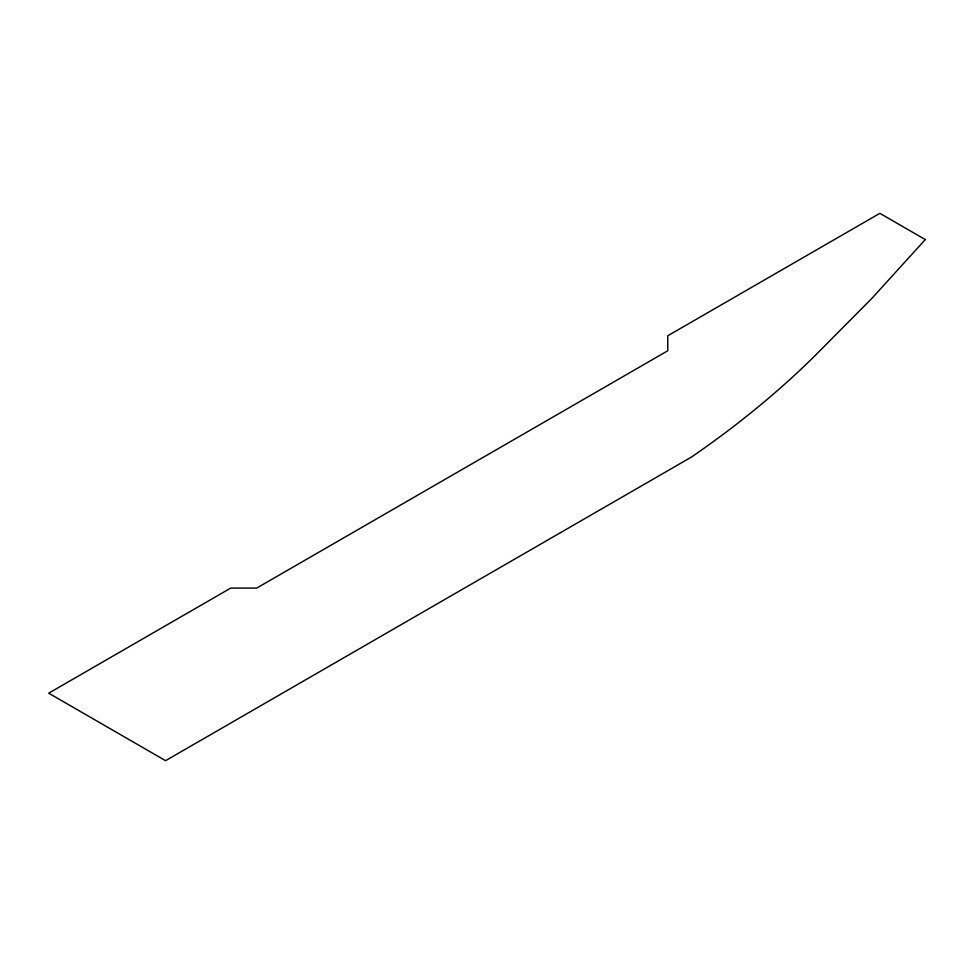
<?xml version="1.0" encoding="UTF-8"?>
<svg xmlns="http://www.w3.org/2000/svg" width="974" height="974" viewBox="0 0 974 974"><rect width="100%" height="100%" fill="white"/><g stroke="black" fill="none" stroke-linecap="round" stroke-linejoin="round"><path stroke-width="1.46" d="M925.3 239.567L871.986 298.275L814.909 355.79A1264.629 730.123 0 0 1 691.54 457.013L165.58 760.67L48.7 693.184L230.704 588.101L256.686 588.101L667.75 350.786L667.75 335.787L879.851 213.33L925.3 239.567"/></g></svg>
